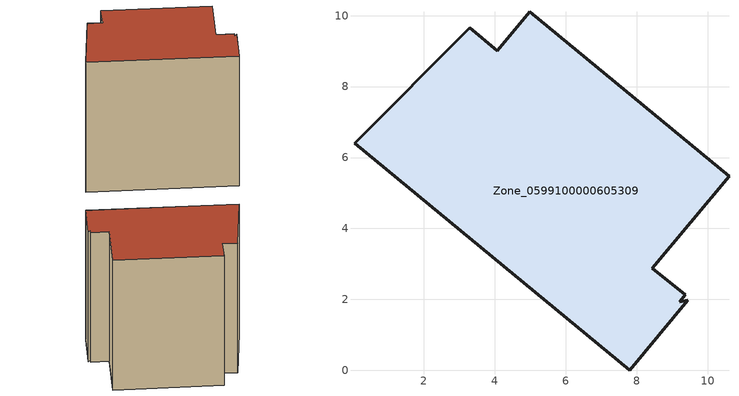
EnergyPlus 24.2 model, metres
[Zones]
Zone_0599100000605309
 floor ground (C_G): 4.07,9.01 4.99,10.11 10.61,5.48 8.44,2.88 9.37,2.13 9.22,1.93 9.44,1.98 7.8,0 0.04,6.4 3.29,9.65 z0
 wall outside (C_F): 8.44,2.88 10.61,5.48 4.99,10.11 4.07,9.01 3.29,9.65 0.04,6.4 7.8,0 9.44,1.98 9.22,1.93 9.37,2.13 8.44,2.88 z0:10.15
 roof outside (C_R): 9.22,1.93 9.37,2.13 8.44,2.88 10.61,5.48 4.99,10.11 4.07,9.01 3.29,9.65 0.04,6.4 7.8,0 9.44,1.98 z10.15
[BUILDING]
Pand.0599100000605309: North Axis=0; Terrain=City; Loads Convergence Tolerance Value=0.04; Temperature Convergence Tolerance Value=0.4; Solar Distribution=FullExterior; Maximum Number of Warmup Days=25; Minimum Number of Warmup Days=1
[Site:Location]
Rotterdam.The.Hague.AP_ZH_NLD Design_Conditions: Latitude=51.96; Longitude=4.45; Time Zone=1; Elevation=-4.5
[SITE:GROUNDTEMPERATURE:BUILDINGSURFACE]
18, 18, 18, 18, 18, 18, 18, 18, 18, 18, 18, 18
[MATERIAL] Thermal Absorptance=0.9; Solar Absorptance=0.7; Visible Absorptance=0.7
Name | Roughness | Thickness | Conductivity | Density | Specific Heat
G.TI.1946 | MediumSmooth | 0.15 | 1 | 540 | 1210
F.TI.1946 | Rough | 0.3 | 0.857143 | 1920 | 840
R.TI.1946 | MediumRough | 0.2 | 0.1 | 1500 | 1000
[CONSTRUCTION]
C_G: G.TI.1946
C_F: F.TI.1946
C_R: R.TI.1946
[ZONE]
Zone_0599100000605309: Type=1; Multiplier=1; Ceiling Height=Autocalculate; Volume=Autocalculate; Floor Area=autocalculate; Part of Total Floor Area=Yes
[ZONEINFILTRATION:DESIGNFLOWRATE]
Infil_Zone_0599100000605309: Zone or ZoneList or Space or SpaceList=Zone_0599100000605309; Schedule=AlwaysOn; Design Flow Rate Calculation Method=Flow/Area; Flow Rate per Floor Area=0.003; Constant Term Coefficient=1; Temperature Term Coefficient=0; Velocity Term Coefficient=0; Velocity Squared Term Coefficient=0
[HVACTEMPLATE:ZONE:IDEALLOADSAIRSYSTEM]
Zone_0599100000605309: Maximum Heating Supply Air Temperature=50; Minimum Cooling Supply Air Temperature=13; Maximum Heating Supply Air Humidity Ratio=0.0156; Minimum Cooling Supply Air Humidity Ratio=0.0077; Heating Limit=NoLimit; Cooling Limit=NoLimit; Dehumidification Control Type=ConstantSensibleHeatRatio; Cooling Sensible Heat Ratio=0.7; Dehumidification Setpoint=60; Humidification Control Type=None; Humidification Setpoint=30; Outdoor Air Method=None; Outdoor Air Flow Rate per Person=0.00944; Outdoor Air Flow Rate per Zone Floor Area=0; Outdoor Air Flow Rate per Zone=0; Demand Controlled Ventilation Type=None; Outdoor Air Economizer Type=NoEconomizer; Heat Recovery Type=None; Sensible Heat Recovery Effectiveness=0.7; Latent Heat Recovery Effectiveness=0.65
[ZONECONTROL:THERMOSTAT]
ThermostatControl_Zone_0599100000605309: Zone or ZoneList=Zone_0599100000605309; Control Type Schedule=DualSetpointControlType; Control 1=Thermostat_Zone_0599100000605309; Temperature Difference Between Cutout And Setpoint=0
[THERMOSTATSETPOINT:DUALSETPOINT]
Thermostat_Zone_0599100000605309: Heating Setpoint Temperature Schedule=HeatingSetpoint_Zone_0599100000605309; Cooling Setpoint Temperature Schedule=CoolingSetpoint_Zone_0599100000605309
[SCHEDULE:COMPACT]
HeatingSetpoint_Zone_0599100000605309: Through: 12/31, For: AllDays, Until: 24:00, 21
CoolingSetpoint_Zone_0599100000605309: Through: 12/31, For: AllDays, Until: 24:00, 24
DualSetpointControlType: Through: 12/31, For: AllDays, Until: 24:00, 4
AlwaysOn: Through: 12/31, For: AllDays, Until: 24:00, 1
